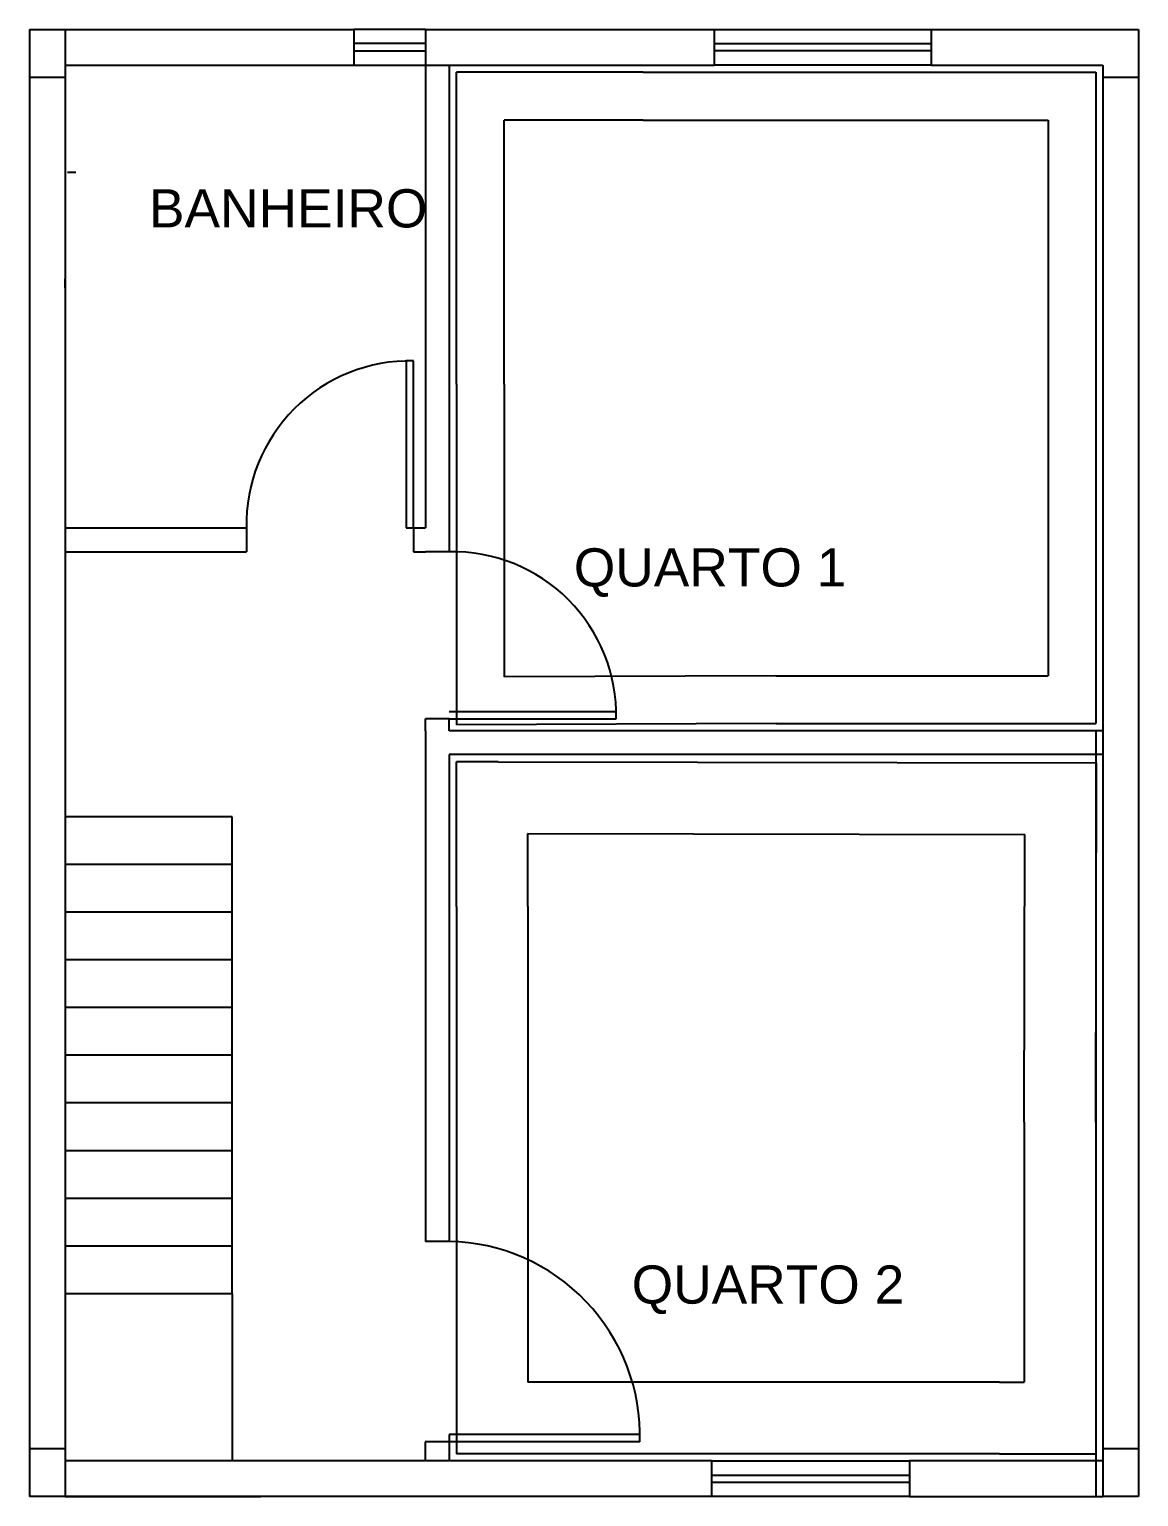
# Model space of a CAD drawing. Header units: millimetres. Extents: x 0 to 2159, y 982 to 997.
# Drawn here: x 2127.15 to 2131.8, y 988.35 to 994.5 of the extents above; entities that cross this region are included whole.
import ezdxf

# ---------------------------------------------------------------- set-up
doc = ezdxf.new("R2010")
doc.units = ezdxf.units.MM
for name, color, linetype in [('0SGRENZE', 7, 'Continuous'), ('ABERTURA', 5, 'Continuous'), ('ESCADA', 1, 'Continuous'), ('JANELA', 3, 'Continuous'), ('MOVEIS', 2, 'Continuous'), ('PAREDE', 7, 'Continuous'), ('PISO', 6, 'Continuous'), ('TEXTOS', 2, 'Continuous')]:
    doc.layers.add(name, color=color, linetype=linetype)
doc.styles.add('ARIAL', font='arial.ttf')

msp = doc.modelspace()

# ---------------------------------------------------------------- linework, layer by layer
for p, q in [((2128.8143, 994.3505), (2128.8143, 992.4105)), ((2128.9143, 994.3505), (2128.9143, 992.3105)), ((2127.3043, 992.4105), (2128.0643, 992.4105)), ((2128.0643, 992.4105), (2128.0643, 992.3105)), ((2128.7643, 992.4105), (2128.8143, 992.4105)), ((2128.7643, 992.4105), (2128.7643, 992.3105)), ((2127.3043, 992.3105), (2128.0643, 992.3105)), ((2128.7643, 992.3105), (2128.8143, 992.3105)), ((2128.9143, 992.3105), (2128.8143, 992.3105)), ((2128.8143, 991.5605), (2128.8143, 991.6105)), ((2128.9143, 991.6105), (2128.8143, 991.6105)), ((2128.9143, 991.5605), (2128.9143, 991.6105)), ((2128.8143, 991.5605), (2128.8143, 989.4205)), ((2131.6543, 991.5605), (2128.9143, 991.5605)), ((2131.6543, 991.4605), (2128.9143, 991.4605)), ((2128.9143, 991.4605), (2128.9143, 989.4205)), ((2128.9143, 989.4205), (2128.8143, 989.4205)), ((2128.8135, 988.5805), (2128.8135, 988.5005)), ((2128.9135, 988.5805), (2128.8135, 988.5805)), ((2128.9135, 988.5805), (2128.9135, 988.5005)), ((2127.3043, 988.5505), (2127.1543, 988.5505)), ((2127.3043, 988.3505), (2128.1243, 988.3505))]:
    msp.add_line(p, q)
at = {"layer": '0SGRENZE'}
for p, q in [((2128.9143, 991.4605), (2128.9143, 989.5963)), ((2129.7532, 991.4605), (2128.9143, 991.4605))]:
    msp.add_line(p, q, dxfattribs=at)
at = {"layer": 'ABERTURA'}
for p, q in [((2128.7643, 993.1105), (2128.7343, 993.1105)), ((2128.7343, 993.1105), (2128.7343, 992.4105)), ((2128.7643, 992.4105), (2128.7643, 993.1105)), ((2128.7343, 992.4105), (2128.7643, 992.4105)), ((2129.6143, 991.6405), (2128.9143, 991.6405)), ((2129.6143, 991.6105), (2129.6143, 991.6405)), ((2128.9143, 991.6105), (2129.6143, 991.6105)), ((2129.7135, 988.6105), (2128.9135, 988.6105)), ((2128.9135, 988.6105), (2128.9135, 988.5805)), ((2129.7135, 988.5805), (2128.9135, 988.5805))]:
    msp.add_line(p, q, dxfattribs=at)
for centre, radius, start, end in [((2128.7493, 992.4255), 0.6852, 88.74555, 181.25445), ((2128.9293, 991.6255), 0.6852, 358.74555, 91.25445), ((2128.8976, 988.6044), 0.8163, 358.32216, 88.88348)]:
    msp.add_arc(centre, radius, start, end, dxfattribs=at)
at = {"layer": 'ESCADA'}
for p, q in [((2128.0043, 991.2005), (2127.3043, 991.2005)), ((2128.0043, 989.2005), (2128.0043, 991.2005)), ((2128.0043, 991.0005), (2127.3043, 991.0005)), ((2128.0043, 990.8005), (2127.3043, 990.8005)), ((2128.0043, 990.6005), (2127.3043, 990.6005)), ((2128.0043, 990.4005), (2127.3043, 990.4005)), ((2128.0043, 990.2005), (2127.3043, 990.2005)), ((2128.0043, 990.0005), (2127.3043, 990.0005)), ((2128.0043, 989.8005), (2127.3043, 989.8005)), ((2128.0043, 989.6005), (2127.3043, 989.6005)), ((2128.0043, 989.4005), (2127.3043, 989.4005)), ((2128.0043, 989.2005), (2127.3043, 989.2005)), ((2128.0043, 989.2005), (2128.0043, 988.5005))]:
    msp.add_line(p, q, dxfattribs=at)
at = {"layer": 'JANELA'}
for p, q in [((2128.8143, 994.5005), (2128.5143, 994.5005)), ((2130.0243, 994.5005), (2130.9343, 994.5005)), ((2128.8143, 994.4405), (2128.5143, 994.4405)), ((2128.5143, 994.4105), (2128.8143, 994.4105)), ((2130.0243, 994.4405), (2130.9343, 994.4405)), ((2130.9343, 994.4105), (2130.0243, 994.4105)), ((2128.5143, 994.3505), (2128.8143, 994.3505)), ((2130.9343, 994.3505), (2130.0243, 994.3505)), ((2130.0143, 988.5005), (2130.8443, 988.5005)), ((2130.0143, 988.4405), (2130.8443, 988.4405)), ((2130.8443, 988.4105), (2130.0143, 988.4105)), ((2130.8443, 988.3505), (2130.0143, 988.3505))]:
    msp.add_line(p, q, dxfattribs=at)
at = {"layer": 'MOVEIS'}
msp.add_line((2127.3043, 993.4174), (2127.3043, 993.4544), dxfattribs=at)
at = {"layer": 'PAREDE'}
for p, q in [((2127.1543, 994.5005), (2127.3043, 994.5005)), ((2127.1543, 994.5005), (2127.1543, 988.3505)), ((2127.3043, 994.5005), (2128.5143, 994.5005)), ((2127.3043, 994.5005), (2127.3043, 988.3505)), ((2128.5143, 994.5005), (2128.5143, 994.3505)), ((2128.8143, 994.5005), (2130.0243, 994.5005)), ((2128.8143, 994.5005), (2128.8143, 994.3505)), ((2128.9243, 994.5005), (2130.0243, 994.5005)), ((2130.0243, 994.5005), (2130.0243, 994.3505)), ((2130.9343, 994.5005), (2131.6543, 994.5005)), ((2130.9343, 994.5005), (2130.9343, 994.3505)), ((2130.9343, 994.5005), (2130.9343, 994.3505)), ((2131.6543, 994.5005), (2131.8043, 994.5005)), ((2131.8043, 994.5005), (2131.8043, 988.3505)), ((2127.3043, 994.3505), (2128.5143, 994.3505)), ((2128.8143, 994.3505), (2130.0243, 994.3505)), ((2130.9343, 994.3505), (2131.6543, 994.3505)), ((2131.6543, 994.3505), (2131.6543, 988.3505)), ((2131.6543, 994.3505), (2131.6543, 988.3505)), ((2127.1543, 994.3005), (2127.3043, 994.3005)), ((2129.7269, 994.3205), (2128.9443, 994.3205)), ((2128.9443, 994.3029), (2128.9443, 994.3205)), ((2128.9443, 993.0138), (2128.9443, 994.3029)), ((2129.7269, 994.3205), (2131.6176, 994.3205)), ((2131.6176, 994.3205), (2131.6243, 994.3205)), ((2131.6243, 994.3205), (2131.6243, 991.5905)), ((2131.6543, 994.3005), (2131.8043, 994.3005)), ((2129.1443, 993.0138), (2129.1443, 994.1205)), ((2129.7269, 994.1205), (2129.1443, 994.1205)), ((2129.7269, 994.1205), (2131.4243, 994.1205)), ((2131.4243, 994.1205), (2131.4243, 991.7905)), ((2128.9443, 993.0138), (2128.9443, 991.5856)), ((2129.1443, 993.0138), (2129.1443, 991.7864)), ((2128.9443, 991.7856), (2128.9435, 991.7856)), ((2130.2835, 991.7905), (2129.1443, 991.7864)), ((2130.2843, 991.7905), (2131.4243, 991.7905)), ((2130.2843, 991.5905), (2128.9443, 991.5856)), ((2129.1443, 991.5864), (2129.1443, 991.5856)), ((2130.2843, 991.5905), (2131.6243, 991.5905)), ((2131.6243, 991.5605), (2131.6243, 988.3505)), ((2128.9443, 990.8234), (2128.9443, 991.4305)), ((2129.1192, 991.4305), (2128.9443, 991.4305)), ((2129.1192, 991.4305), (2131.6272, 991.4256)), ((2129.2443, 991.4303), (2129.2443, 991.4305)), ((2131.6243, 989.9196), (2131.6272, 991.4256)), ((2129.2443, 991.1303), (2131.3267, 991.1262)), ((2129.2443, 990.8234), (2129.2443, 991.1303)), ((2131.3243, 989.9202), (2131.3267, 991.1262)), ((2131.6243, 991.1256), (2131.6267, 991.1256)), ((2128.9443, 990.8234), (2128.9443, 989.4533)), ((2129.2443, 990.8234), (2129.2443, 989.4533)), ((2131.3243, 989.9196), (2131.3243, 988.8305)), ((2131.6243, 989.9196), (2131.6243, 988.5305)), ((2128.9443, 989.4533), (2128.9443, 988.5305)), ((2129.2443, 989.4533), (2129.2443, 988.8305)), ((2131.2211, 988.8305), (2129.2443, 988.8305)), ((2131.2211, 988.8305), (2131.3243, 988.8305)), ((2130.0143, 988.5005), (2127.3043, 988.5005)), ((2131.2211, 988.5305), (2128.9443, 988.5305)), ((2130.0143, 988.5005), (2130.0143, 988.3505)), ((2131.6543, 988.5005), (2130.8443, 988.5005)), ((2130.8443, 988.5005), (2130.8443, 988.3505)), ((2131.2211, 988.5305), (2131.6243, 988.5305)), ((2131.8043, 988.5505), (2131.6543, 988.5505)), ((2127.3043, 988.3505), (2127.1543, 988.3505)), ((2130.0143, 988.3505), (2127.3043, 988.3505)), ((2130.8443, 988.3505), (2131.6543, 988.3505)), ((2131.8043, 988.3505), (2131.6543, 988.3505))]:
    msp.add_line(p, q, dxfattribs=at)
at = {"layer": 'PISO'}
msp.add_line((2127.3486, 993.9005), (2127.3137, 993.9005), dxfattribs=at)

# ---------------------------------------------------------------- texts
at = {"layer": 'TEXTOS', "style": 'ARIAL'}
for s, p in [('BANHEIRO', (2127.6556, 993.6703)), ('QUARTO 1', (2129.4366, 992.1653)), ('QUARTO 2', (2129.6792, 989.1595))]:
    msp.add_text(s, height=0.16, dxfattribs=at).set_placement(p)

doc.saveas('drawing.dxf')
